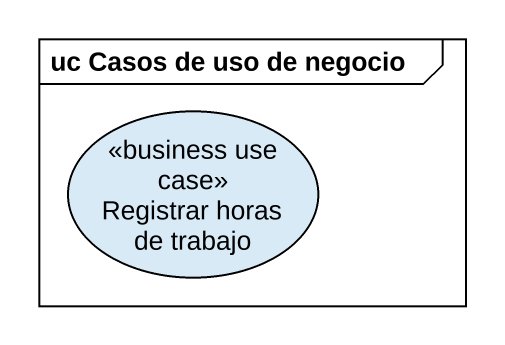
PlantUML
@startuml
mainframe uc Casos de uso de negocio
usecase "Registrar horas de trabajo" as Registrar_horas_de_trabajo <<business use case>>
@enduml
